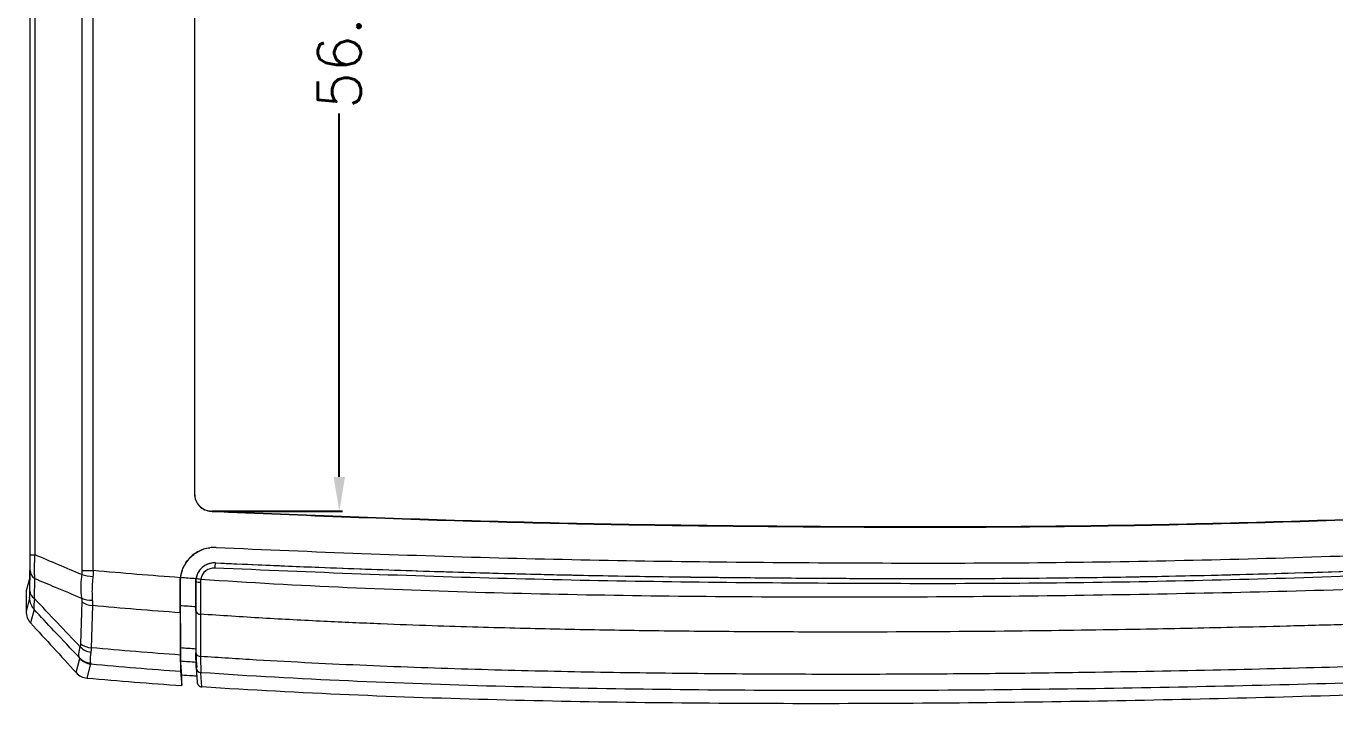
# Model space of a CAD drawing. Header units: inches. Extents: x 319 to 1827, y 1181 to 1488.
# Drawn here: x 1095.8 to 1171.9, y 1322.5 to 1361.9 of the extents above; entities that cross this region are included whole.
import ezdxf

# ---------------------------------------------------------------- set-up
doc = ezdxf.new("R2010")
doc.units = ezdxf.units.IN
doc.styles.get("Standard").update_dxf_attribs({"font": 'txt', "bigfont": 'gbcbig.shx'})
doc.dimstyles.new('2.5', dxfattribs={"dimtxt": 2.5, "dimasz": 2, "dimexe": 0.18, "dimexo": 0.0625, "dimgap": 0.09, "dimtad": 0, "dimzin": 0, "dimdsep": 46, "dimtxsty": 'Standard', "dimcen": 2, "dimclrd": 3, "dimclre": 3, "dimclrt": 256, "dimadec": 0, "dimazin": 0, "dimtfac": 1, "dimtofl": 0, "dimtmove": 0, "dimatfit": 3, "dimfxl": 1, "dimtolj": 1, "dimtzin": 0, "dimarcsym": 0})

# ---------------------------------------------------------------- blocks, each defined once
blk = doc.blocks.new('*D172')
at = {"color": 3, "lineweight": -2}
for p, q in [((1106.584, 1390.14), (1114.167, 1390.14)), ((1113.987, 1388.14), (1113.987, 1367.006)), ((1113.987, 1335.691), (1113.987, 1356.826)), ((1106.584, 1333.691), (1114.167, 1333.691))]:
    blk.add_line(p, q, dxfattribs=at)
at = {"color": 3}
for points in [[(1113.654, 1388.14), (1114.321, 1388.14), (1113.987, 1390.14)], [(1113.654, 1335.691), (1114.321, 1335.691), (1113.987, 1333.691)]]:
    blk.add_solid(points, dxfattribs=at)
at = {"layer": 'Defpoints', "color": 0}
for p in [(1106.521, 1390.14), (1113.987, 1390.14), (1106.521, 1333.691)]:
    blk.add_point(p, dxfattribs=at)
at = {"insert": (1113.987, 1361.916), "char_height": 2.5, "attachment_point": 5, "rotation": 90}
blk.add_mtext('\\A1;56.45', dxfattribs=at)

msp = doc.modelspace()

# ---------------------------------------------------------------- linework, layer by layer
at = {"color": 7, "linetype": 'Continuous', "lineweight": 15}
for p, q in [((1099.014, 1393.594), (1099.014, 1330.238)), ((1099.672, 1330.238), (1099.672, 1393.594)), ((1095.982, 1393.076), (1095.982, 1330.756)), ((1096.005, 1331.156), (1096.005, 1392.675)), ((1096.281, 1331.156), (1096.281, 1392.675)), ((1105.558, 1389.132), (1105.558, 1334.699)), ((1105.567, 1389.132), (1105.567, 1334.699)), ((1105.558, 1334.699), (1105.567, 1334.699)), ((1106.522, 1333.7), (1106.521, 1333.691)), ((1096.005, 1331.156), (1096.281, 1331.156)), ((1106.817, 1331.585), (1106.821, 1331.585)), ((1095.982, 1330.756), (1095.965, 1329.76)), ((1106.58, 1330.676), (1106.579, 1330.676)), ((1095.965, 1329.76), (1095.767, 1329.064)), ((1095.98, 1329.067), (1095.999, 1330.235)), ((1096.249, 1328.608), (1096.27, 1329.774)), ((1099.014, 1330.238), (1099.672, 1330.238)), ((1104.732, 1329.587), (1104.729, 1329.587)), ((1105.649, 1329.764), (1105.734, 1330.013)), ((1095.767, 1329.064), (1095.767, 1327.864)), ((1095.965, 1328.641), (1095.767, 1327.864)), ((1099.006, 1328.42), (1098.935, 1325.969)), ((1099.626, 1328.199), (1099.557, 1325.747)), ((1105.635, 1328.129), (1105.636, 1327.89)), ((1105.64, 1327.872), (1105.637, 1328.471)), ((1096.225, 1327.97), (1096.026, 1327.193)), ((1105.634, 1327.901), (1105.646, 1325.445)), ((1098.671, 1324.299), (1098.884, 1325.128)), ((1099.317, 1323.98), (1099.529, 1324.805)), ((1105.656, 1324.572), (1105.718, 1323.744)), ((1105.995, 1323.468), (1105.933, 1324.296)), ((1104.817, 1323.548), (1104.817, 1324.151))]:
    msp.add_line(p, q, dxfattribs=at)
at = {"color": 8, "linetype": 'Continuous', "lineweight": 15}
msp.add_line((1105.718, 1329.759), (1105.649, 1329.764), dxfattribs=at)
at = {"color": 7, "linetype": 'Continuous', "lineweight": 15, "flags": 128}
for points in [[(1104.747, 1325.735), (1104.743, 1326.55), (1104.739, 1327.372), (1104.735, 1328.193)], [(1104.733, 1327.782), (1104.739, 1326.553), (1104.745, 1325.324)], [(1105.905, 1327.699), (1105.911, 1326.47), (1105.917, 1325.241)], [(1105.717, 1324.593), (1105.701, 1324.807), (1105.685, 1325.021), (1105.656, 1325.415)], [(1104.817, 1324.151), (1104.804, 1324.323), (1104.78, 1324.651), (1104.755, 1324.979)], [(1104.755, 1324.379), (1104.786, 1323.964), (1104.817, 1323.548)]]:
    msp.add_lwpolyline(points, dxfattribs=at)
at = {"color": 7, "linetype": 'Continuous', "lineweight": 15}
for centre, radius, start, end in [((1107.859, 1330.411), 1.115, 165.7377, 181.29157), ((1096.597, 1330.277), 0.599, 184.04295, 237.0012), ((1100.341, 1335.557), 5.714, 256.42412, 263.0328), ((1105.842, 1330.76), 1.192, 259.78557, 273.21956), ((1106.841, 1334.806), 5.149, 256.6295, 259.74405), ((1096.577, 1329.108), 0.598, 184.01237, 236.79613), ((1096.962, 1328.642), 0.998, 180.08517, 222.32476), ((1099.532, 1329.79), 1.279, 245.06808, 273.76764), ((1099.714, 1329.429), 1.233, 234.93591, 265.87563), ((1105.883, 1327.953), 0.254, 191.31624, 274.86425), ((1099.746, 1326.681), 1.218, 226.83314, 259.918), ((1099.645, 1326.976), 1.232, 234.82706, 265.90378), ((1099.591, 1325.826), 0.98, 223.05463, 265.51383), ((1099.625, 1325.803), 1.002, 222.31736, 264.51293), ((1105.896, 1325.495), 0.254, 191.32162, 274.88318), ((1105.955, 1324.595), 0.299, 180.03879, 265.91257)]:
    msp.add_arc(centre, radius, start, end, dxfattribs=at)
for points, knots in [([(1106.521, 1333.691), (1109.219, 1333.57), (1111.917, 1333.456), (1117.315, 1333.253), (1120.016, 1333.165), (1125.418, 1333.016), (1128.121, 1332.956), (1133.53, 1332.863), (1136.235, 1332.832), (1144.353, 1332.763), (1149.767, 1332.746), (1157.887, 1332.825), (1160.594, 1332.871), (1166.007, 1332.99), (1168.713, 1333.063), (1176.828, 1333.329), (1182.235, 1333.563), (1190.334, 1334.017), (1193.031, 1334.185), (1198.423, 1334.535), (1201.117, 1334.716), (1209.192, 1335.291), (1214.566, 1335.719), (1222.607, 1336.513), (1225.284, 1336.805), (1230.634, 1337.412), (1233.307, 1337.726), (1235.981, 1338.032)], [0, 0, 0, 0, 0.0625, 0.0625, 0.125, 0.125, 0.1875, 0.1875, 0.25, 0.25, 0.375, 0.375, 0.4375, 0.4375, 0.5, 0.5, 0.625, 0.625, 0.6875, 0.6875, 0.75, 0.75, 0.875, 0.875, 0.9375, 0.9375, 1, 1, 1, 1]), ([(1235.98, 1338.04), (1233.306, 1337.735), (1230.633, 1337.421), (1225.283, 1336.814), (1222.607, 1336.522), (1214.566, 1335.728), (1209.192, 1335.299), (1201.117, 1334.725), (1198.423, 1334.543), (1193.031, 1334.194), (1190.334, 1334.026), (1182.235, 1333.572), (1176.828, 1333.337), (1168.713, 1333.072), (1166.007, 1332.998), (1160.595, 1332.879), (1157.888, 1332.834), (1149.767, 1332.755), (1144.353, 1332.772), (1136.236, 1332.84), (1133.531, 1332.872), (1128.123, 1332.964), (1125.42, 1333.025), (1120.016, 1333.173), (1117.316, 1333.262), (1111.918, 1333.464), (1109.22, 1333.578), (1106.522, 1333.7)], [0, 0, 0, 0, 0.0625, 0.0625, 0.125, 0.125, 0.25, 0.25, 0.3125, 0.3125, 0.375, 0.375, 0.5, 0.5, 0.5625, 0.5625, 0.625, 0.625, 0.75, 0.75, 0.8125, 0.8125, 0.875, 0.875, 0.9375, 0.9375, 1, 1, 1, 1]), ([(1106.817, 1331.585), (1109.646, 1331.458), (1112.474, 1331.34), (1118.133, 1331.133), (1120.963, 1331.043), (1126.626, 1330.895), (1129.459, 1330.837), (1135.128, 1330.751), (1137.964, 1330.722), (1143.639, 1330.684), (1146.477, 1330.672), (1152.151, 1330.679), (1154.988, 1330.699), (1160.661, 1330.779), (1163.497, 1330.837), (1169.169, 1330.985), (1172.005, 1331.074), (1177.675, 1331.284), (1180.51, 1331.405), (1186.172, 1331.685), (1188.999, 1331.844), (1194.648, 1332.191), (1197.469, 1332.376), (1203.107, 1332.758), (1205.924, 1332.958), (1211.551, 1333.392), (1214.362, 1333.626), (1219.977, 1334.143), (1222.781, 1334.43), (1228.385, 1335.047), (1231.185, 1335.374), (1236.786, 1336.021), (1239.586, 1336.342), (1242.388, 1336.636)], [0, 0, 0, 0, 0.0625, 0.0625, 0.125, 0.125, 0.1875, 0.1875, 0.25, 0.25, 0.3125, 0.3125, 0.375, 0.375, 0.4375, 0.4375, 0.5, 0.5, 0.5625, 0.5625, 0.625, 0.625, 0.6875, 0.6875, 0.75, 0.75, 0.8125, 0.8125, 0.875, 0.875, 0.9375, 0.9375, 1, 1, 1, 1]), ([(1106.779, 1330.686), (1107.609, 1330.649), (1109.617, 1330.56), (1113.431, 1330.402), (1118.202, 1330.229), (1123.434, 1330.073), (1129.118, 1329.941), (1135.361, 1329.845), (1142.393, 1329.787), (1149.442, 1329.765), (1156.37, 1329.808), (1163.041, 1329.923), (1170.868, 1330.127), (1179.81, 1330.453), (1188.149, 1330.886), (1194.615, 1331.288), (1199.258, 1331.593), (1203.913, 1331.912), (1208.456, 1332.246), (1213.041, 1332.613), (1217.223, 1332.98), (1221.258, 1333.369), (1225.281, 1333.795), (1230.012, 1334.329), (1234.648, 1334.869), (1238.954, 1335.362), (1241.37, 1335.621), (1242.577, 1335.751)], [0, 0, 0, 0, 0.018313, 0.04433, 0.084198, 0.123581, 0.159683, 0.209467, 0.261055, 0.314463, 0.364575, 0.413504, 0.461252, 0.536843, 0.610428, 0.645135, 0.679617, 0.713008, 0.748096, 0.780202, 0.814613, 0.840897, 0.869837, 0.904099, 0.946224, 0.973126, 1, 1, 1, 1]), ([(1106.781, 1330.685), (1109.614, 1330.558), (1112.447, 1330.44), (1118.115, 1330.233), (1120.95, 1330.143), (1126.623, 1329.995), (1129.461, 1329.937), (1135.139, 1329.851), (1137.98, 1329.822), (1143.665, 1329.784), (1146.507, 1329.772), (1152.191, 1329.78), (1155.033, 1329.8), (1160.716, 1329.88), (1163.557, 1329.938), (1169.238, 1330.086), (1172.079, 1330.175), (1177.759, 1330.386), (1180.599, 1330.508), (1186.269, 1330.789), (1189.101, 1330.949), (1194.759, 1331.296), (1197.585, 1331.481), (1203.231, 1331.864), (1206.052, 1332.065), (1211.688, 1332.501), (1214.503, 1332.735), (1220.128, 1333.254), (1222.937, 1333.541), (1228.55, 1334.16), (1231.355, 1334.487), (1236.964, 1335.135), (1239.769, 1335.457), (1242.576, 1335.751)], [0, 0, 0, 0, 0.0625, 0.0625, 0.125, 0.125, 0.1875, 0.1875, 0.25, 0.25, 0.3125, 0.3125, 0.375, 0.375, 0.4375, 0.4375, 0.5, 0.5, 0.5625, 0.5625, 0.625, 0.625, 0.6875, 0.6875, 0.75, 0.75, 0.8125, 0.8125, 0.875, 0.875, 0.9375, 0.9375, 1, 1, 1, 1]), ([(1242.641, 1335.452), (1239.832, 1335.158), (1237.025, 1334.836), (1231.412, 1334.188), (1228.605, 1333.861), (1222.985, 1333.241), (1220.171, 1332.954), (1214.537, 1332.435), (1211.716, 1332.2), (1206.069, 1331.764), (1203.243, 1331.563), (1197.585, 1331.179), (1194.754, 1330.994), (1189.088, 1330.646), (1186.252, 1330.487), (1180.578, 1330.207), (1177.738, 1330.085), (1172.058, 1329.874), (1169.217, 1329.786), (1163.533, 1329.638), (1160.691, 1329.579), (1155.006, 1329.499), (1152.163, 1329.479), (1146.478, 1329.472), (1143.636, 1329.484), (1137.952, 1329.523), (1135.111, 1329.551), (1129.43, 1329.637), (1126.59, 1329.696), (1120.915, 1329.844), (1118.079, 1329.933), (1112.41, 1330.14), (1109.577, 1330.259), (1106.745, 1330.386)], [0, 0, 0, 0, 0.0625, 0.0625, 0.125, 0.125, 0.1875, 0.1875, 0.25, 0.25, 0.3125, 0.3125, 0.375, 0.375, 0.4375, 0.4375, 0.5, 0.5, 0.5625, 0.5625, 0.625, 0.625, 0.6875, 0.6875, 0.75, 0.75, 0.8125, 0.8125, 0.875, 0.875, 0.9375, 0.9375, 1, 1, 1, 1]), ([(1105.558, 1334.699), (1105.558, 1334.57), (1105.583, 1334.443), (1105.679, 1334.204), (1105.749, 1334.094), (1106.015, 1333.817), (1106.263, 1333.703), (1106.521, 1333.691)], [0, 0, 0, 0, 0.25, 0.25, 0.5, 0.5, 1, 1, 1, 1]), ([(1105.567, 1334.699), (1105.567, 1334.571), (1105.591, 1334.445), (1105.686, 1334.208), (1105.756, 1334.1), (1106.019, 1333.825), (1106.266, 1333.712), (1106.522, 1333.7)], [0, 0, 0, 0, 0.25, 0.25, 0.5, 0.5, 1, 1, 1, 1]), ([(1105.924, 1329.739), (1108.762, 1329.544), (1111.605, 1329.388), (1117.301, 1329.132), (1120.152, 1329.034), (1125.863, 1328.879), (1128.722, 1328.824), (1134.441, 1328.745), (1137.302, 1328.721), (1145.885, 1328.691), (1151.608, 1328.727), (1163.052, 1328.896), (1168.776, 1329.026), (1180.22, 1329.37), (1185.939, 1329.583), (1194.502, 1330.014), (1197.354, 1330.177), (1203.051, 1330.542), (1205.897, 1330.745), (1214.419, 1331.416), (1220.084, 1331.948), (1231.383, 1333.18), (1237.019, 1333.879), (1242.641, 1334.664)], [0, 0, 0, 0, 0.0625, 0.0625, 0.125, 0.125, 0.1875, 0.1875, 0.25, 0.25, 0.375, 0.375, 0.5, 0.5, 0.625, 0.625, 0.6875, 0.6875, 0.75, 0.75, 0.875, 0.875, 1, 1, 1, 1]), ([(1242.833, 1332.654), (1242.048, 1332.545), (1240.483, 1332.328), (1238.143, 1332.017), (1235.823, 1331.717), (1233.528, 1331.43), (1231.261, 1331.156), (1229.021, 1330.895), (1226.807, 1330.645), (1224.613, 1330.406), (1222.433, 1330.177), (1220.261, 1329.956), (1218.092, 1329.745), (1215.92, 1329.542), (1213.744, 1329.346), (1211.559, 1329.159), (1209.365, 1328.979), (1207.16, 1328.806), (1204.945, 1328.642), (1202.726, 1328.485), (1200.507, 1328.337), (1198.299, 1328.198), (1196.112, 1328.068), (1193.957, 1327.948), (1191.84, 1327.837), (1189.763, 1327.734), (1187.726, 1327.64), (1185.726, 1327.553), (1183.757, 1327.472), (1181.815, 1327.398), (1179.899, 1327.328), (1178.009, 1327.264), (1176.149, 1327.203), (1174.324, 1327.147), (1172.54, 1327.095), (1170.807, 1327.047), (1168.621, 1326.99), (1165.223, 1326.908), (1160.091, 1326.804), (1153.219, 1326.703), (1147.358, 1326.663), (1143.02, 1326.659), (1140.703, 1326.663), (1138.394, 1326.672), (1136.081, 1326.688), (1133.762, 1326.711), (1131.445, 1326.74), (1129.139, 1326.776), (1126.83, 1326.82), (1124.474, 1326.873), (1121.991, 1326.939), (1119.29, 1327.024), (1116.297, 1327.135), (1113.009, 1327.281), (1109.506, 1327.463), (1107.112, 1327.62), (1105.905, 1327.699)], [0, 0, 0, 0, 0.017383, 0.034668, 0.051797, 0.068719, 0.085421, 0.101909, 0.118192, 0.134309, 0.150314, 0.16626, 0.182183, 0.198111, 0.214069, 0.230078, 0.246151, 0.262302, 0.278515, 0.294759, 0.311, 0.327166, 0.343164, 0.358903, 0.374347, 0.38949, 0.404331, 0.418895, 0.433226, 0.447364, 0.461321, 0.475083, 0.488637, 0.501943, 0.514941, 0.527571, 0.539781, 0.562669, 0.601732, 0.651759, 0.712612, 0.729622, 0.746406, 0.763176, 0.780018, 0.796906, 0.813801, 0.830605, 0.847282, 0.864236, 0.88209, 0.901558, 0.923293, 0.947553, 0.973539, 1, 1, 1, 1]), ([(1095.999, 1330.235), (1096, 1330.264), (1096, 1330.323), (1096.002, 1330.418), (1096.003, 1330.518), (1096.004, 1330.641), (1096.005, 1330.792), (1096.005, 1330.972), (1096.005, 1331.094), (1096.005, 1331.156)], [0, 0, 0, 0, 0.116991, 0.232054, 0.346034, 0.459799, 0.637752, 0.816704, 1, 1, 1, 1]), ([(1096.27, 1329.774), (1096.268, 1329.812), (1096.264, 1329.886), (1096.259, 1330.002), (1096.256, 1330.121), (1096.254, 1330.242), (1096.253, 1330.405), (1096.257, 1330.617), (1096.265, 1330.881), (1096.276, 1331.064), (1096.281, 1331.156)], [0, 0, 0, 0, 0.0943951, 0.1876325, 0.2796335, 0.3703372, 0.4596705, 0.6353774, 0.8156596, 1, 1, 1, 1]), ([(1106.817, 1331.585), (1106.692, 1331.59), (1106.568, 1331.584), (1106.321, 1331.549), (1106.198, 1331.519), (1105.963, 1331.439), (1105.85, 1331.388), (1105.633, 1331.265), (1105.53, 1331.193), (1105.246, 1330.952), (1105.085, 1330.753), (1104.85, 1330.316), (1104.772, 1330.073), (1104.743, 1329.823)], [0, 0, 0, 0, 0.125, 0.125, 0.25, 0.25, 0.375, 0.375, 0.5, 0.5, 0.75, 0.75, 1, 1, 1, 1]), ([(1104.746, 1329.826), (1104.786, 1330.017), (1104.872, 1330.429), (1105.242, 1330.978), (1105.782, 1331.381), (1106.22, 1331.555), (1106.45, 1331.566), (1106.456, 1331.566)], [0, 0, 0, 0, 0.2231305, 0.4793724, 0.7359553, 0.9930337, 1, 1, 1, 1]), ([(1106.448, 1330.644), (1106.437, 1330.643), (1106.302, 1330.628), (1106.071, 1330.484), (1105.808, 1330.224), (1105.684, 1329.957), (1105.653, 1329.799), (1105.646, 1329.762)], [0, 0, 0, 0, 0.027631, 0.321807, 0.615717, 0.909079, 1, 1, 1, 1]), ([(1106.779, 1330.686), (1106.744, 1330.686), (1106.675, 1330.687), (1106.573, 1330.677), (1106.475, 1330.658), (1106.381, 1330.631), (1106.293, 1330.597), (1106.21, 1330.557), (1106.132, 1330.511), (1106.061, 1330.461), (1105.995, 1330.407), (1105.936, 1330.349), (1105.883, 1330.29), (1105.836, 1330.228), (1105.794, 1330.166), (1105.758, 1330.103), (1105.727, 1330.04), (1105.701, 1329.978), (1105.68, 1329.916), (1105.663, 1329.856), (1105.655, 1329.816), (1105.65, 1329.797)], [0, 0, 0, 0, 0.066923, 0.132363, 0.196215, 0.258414, 0.318978, 0.377937, 0.435315, 0.491109, 0.545312, 0.597921, 0.648944, 0.698389, 0.746264, 0.792577, 0.837316, 0.880452, 0.921957, 0.961811, 1, 1, 1, 1]), ([(1106.745, 1330.386), (1106.556, 1330.394), (1106.364, 1330.333), (1106.066, 1330.098), (1105.961, 1329.925), (1105.924, 1329.739)], [0, 0, 0, 0, 0.5, 0.5, 1, 1, 1, 1]), ([(1096.27, 1329.774), (1096.665, 1329.608), (1097.572, 1329.227), (1098.48, 1328.845), (1098.993, 1328.63)], [0, 0, 0, 0, 0.43564, 1, 1, 1, 1]), ([(1099, 1330.003), (1098.992, 1329.949), (1098.977, 1329.843), (1098.961, 1329.684), (1098.95, 1329.526), (1098.944, 1329.37), (1098.943, 1329.215), (1098.947, 1329.064), (1098.956, 1328.915), (1098.971, 1328.77), (1098.985, 1328.676), (1098.993, 1328.63)], [0, 0, 0, 0, 0.10966, 0.219768, 0.33025, 0.441046, 0.552157, 0.663612, 0.77543, 0.88758, 1, 1, 1, 1]), ([(1099.648, 1329.885), (1099.642, 1329.831), (1099.631, 1329.723), (1099.618, 1329.562), (1099.608, 1329.402), (1099.601, 1329.244), (1099.597, 1329.09), (1099.597, 1328.938), (1099.6, 1328.792), (1099.606, 1328.649), (1099.613, 1328.559), (1099.616, 1328.513)], [0, 0, 0, 0, 0.110729, 0.221893, 0.333349, 0.444948, 0.556545, 0.66799, 0.77914, 0.889855, 1, 1, 1, 1]), ([(1099.672, 1330.238), (1099.67, 1330.179), (1099.665, 1330.061), (1099.654, 1329.944), (1099.648, 1329.885)], [0, 0, 0, 0, 0.500278, 1, 1, 1, 1]), ([(1104.729, 1329.587), (1104.729, 1329.419), (1104.729, 1329.254), (1104.729, 1328.928), (1104.73, 1328.768), (1104.73, 1328.464), (1104.731, 1328.318), (1104.732, 1328.039), (1104.732, 1327.905), (1104.733, 1327.782)], [0, 0, 0, 0, 0.25, 0.25, 0.5, 0.5, 0.75, 0.75, 1, 1, 1, 1]), ([(1104.735, 1328.193), (1104.734, 1328.385), (1104.733, 1328.6), (1104.732, 1329.076), (1104.732, 1329.326), (1104.732, 1329.587)], [0, 0, 0, 0, 0.5, 0.5, 1, 1, 1, 1]), ([(1105.63, 1329.587), (1105.631, 1329.622), (1105.633, 1329.692), (1105.645, 1329.762), (1105.65, 1329.797)], [0, 0, 0, 0, 0.501111, 1, 1, 1, 1]), ([(1105.634, 1327.903), (1105.633, 1328.13), (1105.632, 1328.396), (1105.631, 1328.968), (1105.63, 1329.276), (1105.63, 1329.587)], [0, 0, 0, 0, 0.5, 0.5, 1, 1, 1, 1]), ([(1105.632, 1329.587), (1105.632, 1329.315), (1105.632, 1329.053), (1105.633, 1328.553), (1105.634, 1328.329), (1105.635, 1328.129)], [0, 0, 0, 0, 0.5, 0.5, 1, 1, 1, 1]), ([(1105.637, 1328.471), (1105.636, 1328.624), (1105.636, 1328.8), (1105.635, 1329.177), (1105.635, 1329.379), (1105.635, 1329.586)], [0, 0, 0, 0, 0.5, 0.5, 1, 1, 1, 1]), ([(1105.924, 1329.739), (1105.92, 1329.711), (1105.911, 1329.655), (1105.909, 1329.598), (1105.909, 1329.57)], [0, 0, 0, 0, 0.499628, 1, 1, 1, 1]), ([(1242.978, 1330.221), (1242.178, 1330.11), (1240.548, 1329.884), (1238.054, 1329.553), (1235.466, 1329.22), (1232.783, 1328.887), (1230.006, 1328.556), (1227.134, 1328.229), (1224.167, 1327.905), (1221.104, 1327.587), (1217.946, 1327.277), (1212.519, 1326.774), (1205.373, 1326.195), (1197.057, 1325.651), (1190.32, 1325.294), (1184.361, 1325.031), (1178.448, 1324.812), (1171.845, 1324.607), (1164.626, 1324.428), (1158.692, 1324.32), (1154.239, 1324.261), (1151.458, 1324.233), (1148.645, 1324.212), (1145.799, 1324.2), (1142.92, 1324.197), (1140.009, 1324.203), (1137.065, 1324.219), (1134.089, 1324.246), (1131.081, 1324.284), (1128.04, 1324.334), (1124.969, 1324.4), (1121.866, 1324.483), (1118.734, 1324.584), (1115.571, 1324.707), (1112.379, 1324.855), (1109.157, 1325.028), (1107, 1325.17), (1105.917, 1325.241)], [0, 0, 0, 0, 0.017702, 0.036086, 0.055154, 0.074904, 0.095337, 0.116454, 0.138256, 0.160743, 0.183916, 0.207777, 0.280078, 0.3408, 0.389904, 0.427377, 0.47094, 0.518955, 0.571422, 0.628339, 0.648305, 0.668508, 0.688949, 0.709629, 0.730548, 0.751705, 0.773101, 0.794736, 0.816611, 0.838726, 0.861079, 0.883662, 0.906474, 0.929517, 0.952786, 0.976283, 1, 1, 1, 1]), ([(1095.965, 1328.641), (1095.965, 1328.644), (1095.967, 1328.651), (1095.969, 1328.674), (1095.971, 1328.706), (1095.973, 1328.756), (1095.975, 1328.83), (1095.978, 1328.936), (1095.979, 1329.023), (1095.98, 1329.067)], [0, 0, 0, 0, 0.116924, 0.231885, 0.345732, 0.459338, 0.637416, 0.816505, 1, 1, 1, 1]), ([(1105.909, 1329.57), (1105.908, 1329.514), (1105.908, 1329.402), (1105.907, 1329.236), (1105.906, 1329.073), (1105.905, 1328.912), (1105.904, 1328.755), (1105.904, 1328.603), (1105.904, 1328.456), (1105.904, 1328.314), (1105.904, 1328.178), (1105.904, 1328.048), (1105.904, 1327.925), (1105.905, 1327.808), (1105.905, 1327.735), (1105.905, 1327.699)], [0, 0, 0, 0, 0.081006, 0.161779, 0.242184, 0.32209, 0.40137, 0.479901, 0.557569, 0.634265, 0.709891, 0.784354, 0.857574, 0.929477, 1, 1, 1, 1]), ([(1242.9, 1329.27), (1237.249, 1328.481), (1231.589, 1327.778), (1220.248, 1326.536), (1214.567, 1325.998), (1206.029, 1325.318), (1203.18, 1325.112), (1197.477, 1324.741), (1194.623, 1324.576), (1186.054, 1324.138), (1180.335, 1323.923), (1168.894, 1323.575), (1163.17, 1323.444), (1151.718, 1323.273), (1145.99, 1323.237), (1137.403, 1323.267), (1134.541, 1323.291), (1128.818, 1323.371), (1125.958, 1323.428), (1120.236, 1323.584), (1117.376, 1323.684), (1111.655, 1323.942), (1108.795, 1324.1), (1105.933, 1324.296)], [0, 0, 0, 0, 0.125, 0.125, 0.25, 0.25, 0.3125, 0.3125, 0.375, 0.375, 0.5, 0.5, 0.625, 0.625, 0.75, 0.75, 0.8125, 0.8125, 0.875, 0.875, 0.9375, 0.9375, 1, 1, 1, 1]), ([(1096.249, 1328.608), (1096.246, 1328.577), (1096.239, 1328.516), (1096.231, 1328.431), (1096.224, 1328.352), (1096.219, 1328.28), (1096.215, 1328.215), (1096.212, 1328.144), (1096.212, 1328.072), (1096.216, 1328.008), (1096.222, 1327.983), (1096.225, 1327.97)], [0, 0, 0, 0, 0.0915459, 0.1825232, 0.2729426, 0.362817, 0.452162, 0.5409972, 0.6922075, 0.8451845, 1, 1, 1, 1]), ([(1099.616, 1328.513), (1099.619, 1328.477), (1099.624, 1328.404), (1099.627, 1328.299), (1099.626, 1328.233), (1099.626, 1328.199)], [0, 0, 0, 0, 0.334384, 0.6677, 1, 1, 1, 1]), ([(1243.466, 1328.785), (1237.796, 1327.985), (1232.111, 1327.265), (1220.71, 1325.984), (1214.992, 1325.423), (1203.549, 1324.474), (1197.82, 1324.086), (1186.348, 1323.469), (1180.605, 1323.239), (1169.11, 1322.867), (1163.359, 1322.725), (1151.864, 1322.532), (1146.119, 1322.485), (1137.502, 1322.498), (1134.631, 1322.517), (1128.892, 1322.587), (1126.025, 1322.639), (1117.429, 1322.86), (1111.707, 1323.092), (1105.995, 1323.468)], [0, 0, 0, 0, 0.125, 0.125, 0.25, 0.25, 0.375, 0.375, 0.5, 0.5, 0.625, 0.625, 0.75, 0.75, 0.8125, 0.8125, 0.875, 0.875, 1, 1, 1, 1]), ([(1098.875, 1325.158), (1098.378, 1325.685), (1097.495, 1326.622), (1096.611, 1327.56), (1096.225, 1327.97)], [0, 0, 0, 0, 0.562706, 1, 1, 1, 1]), ([(1096.026, 1327.193), (1096.467, 1326.711), (1096.908, 1326.228), (1097.349, 1325.746), (1097.79, 1325.264), (1098.231, 1324.781), (1098.671, 1324.299)], [0, 0, 0, 0, 0.001966153, 0.001966153, 0.001966153, 0.003932309, 0.003932309, 0.003932309, 0.003932309]), ([(1098.875, 1325.158), (1098.869, 1325.171), (1098.856, 1325.196), (1098.844, 1325.245), (1098.837, 1325.3), (1098.835, 1325.364), (1098.839, 1325.436), (1098.849, 1325.515), (1098.864, 1325.601), (1098.885, 1325.693), (1098.903, 1325.759), (1098.912, 1325.793)], [0, 0, 0, 0, 0.108592, 0.218147, 0.328533, 0.43961, 0.551229, 0.663236, 0.775474, 0.887782, 1, 1, 1, 1]), ([(1098.884, 1325.128), (1098.884, 1325.131), (1098.884, 1325.138), (1098.878, 1325.151), (1098.875, 1325.158)], [0, 0, 0, 0, 0.500919, 1, 1, 1, 1]), ([(1099.532, 1325.482), (1099.527, 1325.448), (1099.516, 1325.38), (1099.504, 1325.286), (1099.495, 1325.199), (1099.489, 1325.12), (1099.487, 1325.048), (1099.489, 1324.985), (1099.494, 1324.931), (1099.502, 1324.885), (1099.51, 1324.862), (1099.514, 1324.85)], [0, 0, 0, 0, 0.109768, 0.22021, 0.33119, 0.442562, 0.554177, 0.665883, 0.777524, 0.888946, 1, 1, 1, 1]), ([(1099.557, 1325.747), (1099.556, 1325.716), (1099.553, 1325.653), (1099.545, 1325.565), (1099.537, 1325.51), (1099.532, 1325.482)], [0, 0, 0, 0, 0.332163, 0.66548, 1, 1, 1, 1]), ([(1104.745, 1325.324), (1104.745, 1325.186), (1104.746, 1325.062), (1104.748, 1324.84), (1104.749, 1324.744), (1104.751, 1324.504), (1104.753, 1324.406), (1104.755, 1324.379)], [0, 0, 0, 0, 0.25, 0.25, 0.5, 0.5, 1, 1, 1, 1]), ([(1104.755, 1324.979), (1104.755, 1324.99), (1104.754, 1325.015), (1104.752, 1325.09), (1104.752, 1325.142), (1104.75, 1325.272), (1104.749, 1325.348), (1104.748, 1325.524), (1104.748, 1325.625), (1104.747, 1325.735)], [0, 0, 0, 0, 0.25, 0.25, 0.5, 0.5, 0.75, 0.75, 1, 1, 1, 1]), ([(1105.655, 1324.595), (1105.654, 1324.618), (1105.652, 1324.706), (1105.649, 1324.996), (1105.647, 1325.199), (1105.646, 1325.445)], [0, 0, 0, 0, 0.5, 0.5, 1, 1, 1, 1]), ([(1105.649, 1325.435), (1105.649, 1325.346), (1105.651, 1325.082), (1105.653, 1324.953), (1105.655, 1324.921), (1105.656, 1324.915)], [0, 0, 0, 0, 0.295412, 0.86877, 1, 1, 1, 1]), ([(1105.917, 1325.241), (1105.917, 1325.199), (1105.918, 1325.115), (1105.918, 1324.997), (1105.919, 1324.884), (1105.92, 1324.779), (1105.921, 1324.682), (1105.922, 1324.594), (1105.924, 1324.515), (1105.925, 1324.447), (1105.927, 1324.391), (1105.929, 1324.347), (1105.931, 1324.313), (1105.933, 1324.302), (1105.933, 1324.296)], [0, 0, 0, 0, 0.077391, 0.156314, 0.236663, 0.318316, 0.401139, 0.484985, 0.569693, 0.655094, 0.741012, 0.82726, 0.913653, 1, 1, 1, 1]), ([(1099.514, 1324.85), (1099.518, 1324.84), (1099.526, 1324.82), (1099.528, 1324.81), (1099.529, 1324.805)], [0, 0, 0, 0, 0.4997897, 1, 1, 1, 1]), ([(1105.693, 1324.092), (1105.6, 1324.098), (1105.308, 1324.117), (1105.016, 1324.138), (1104.817, 1324.151)], [0, 0, 0, 0, 0.318009, 1, 1, 1, 1]), ([(1105.717, 1323.766), (1105.717, 1323.691), (1105.746, 1323.617), (1105.848, 1323.508), (1105.92, 1323.473), (1105.995, 1323.468)], [0, 0, 0, 0, 0.5, 0.5, 1, 1, 1, 1])]:
    msp.add_open_spline(points, degree=3, knots=knots, dxfattribs=at)
for points in [[(1099, 1330.003), (1098.093, 1330.386), (1097.187, 1330.77), (1096.281, 1331.156)], [(1099.014, 1330.238), (1099.014, 1330.159), (1099.009, 1330.08), (1099, 1330.003)], [(1104.743, 1329.823), (1103.052, 1329.946), (1101.361, 1330.084), (1099.672, 1330.238)], [(1104.729, 1329.587), (1104.729, 1329.666), (1104.733, 1329.744), (1104.743, 1329.823)], [(1104.746, 1329.826), (1104.736, 1329.746), (1104.732, 1329.666), (1104.732, 1329.587)], [(1105.646, 1329.762), (1105.346, 1329.782), (1105.046, 1329.804), (1104.746, 1329.826)], [(1105.649, 1329.764), (1105.639, 1329.705), (1105.635, 1329.646), (1105.635, 1329.586)], [(1098.912, 1325.793), (1098.025, 1326.732), (1097.137, 1327.671), (1096.249, 1328.608)], [(1098.993, 1328.63), (1099.003, 1328.556), (1099.008, 1328.486), (1099.006, 1328.42)], [(1104.733, 1327.782), (1103.011, 1327.907), (1101.314, 1328.046), (1099.626, 1328.199)], [(1105.635, 1328.129), (1105.335, 1328.15), (1105.034, 1328.171), (1104.735, 1328.193)], [(1095.767, 1327.864), (1095.767, 1327.616), (1095.86, 1327.375), (1096.026, 1327.193)], [(1098.935, 1325.969), (1098.934, 1325.905), (1098.926, 1325.846), (1098.912, 1325.793)], [(1104.745, 1325.324), (1103.015, 1325.45), (1101.286, 1325.59), (1099.557, 1325.747)], [(1105.647, 1325.671), (1105.347, 1325.692), (1105.047, 1325.713), (1104.747, 1325.735)], [(1098.671, 1324.299), (1098.839, 1324.115), (1099.071, 1324.002), (1099.317, 1323.98)], [(1099.529, 1324.805), (1101.27, 1324.647), (1103.012, 1324.506), (1104.755, 1324.379)], [(1104.755, 1324.979), (1105.055, 1324.958), (1105.355, 1324.936), (1105.656, 1324.915)], [(1099.317, 1323.98), (1101.148, 1323.819), (1102.982, 1323.676), (1104.817, 1323.548)]]:
    msp.add_open_spline(points, degree=3, dxfattribs=at)

# ---------------------------------------------------------------- dimensions: what is measured, and where the dimension line sits
dim = msp.add_linear_dim(base=(1113.987, 1390.14), p1=(1106.521, 1333.691), p2=(1106.521, 1390.14), angle=90, dimstyle='2.5')
dim.commit()
dim.dimension.update_dxf_attribs({"geometry": '*D172', "text_midpoint": (1113.987, 1361.916)})

doc.saveas('drawing.dxf')
